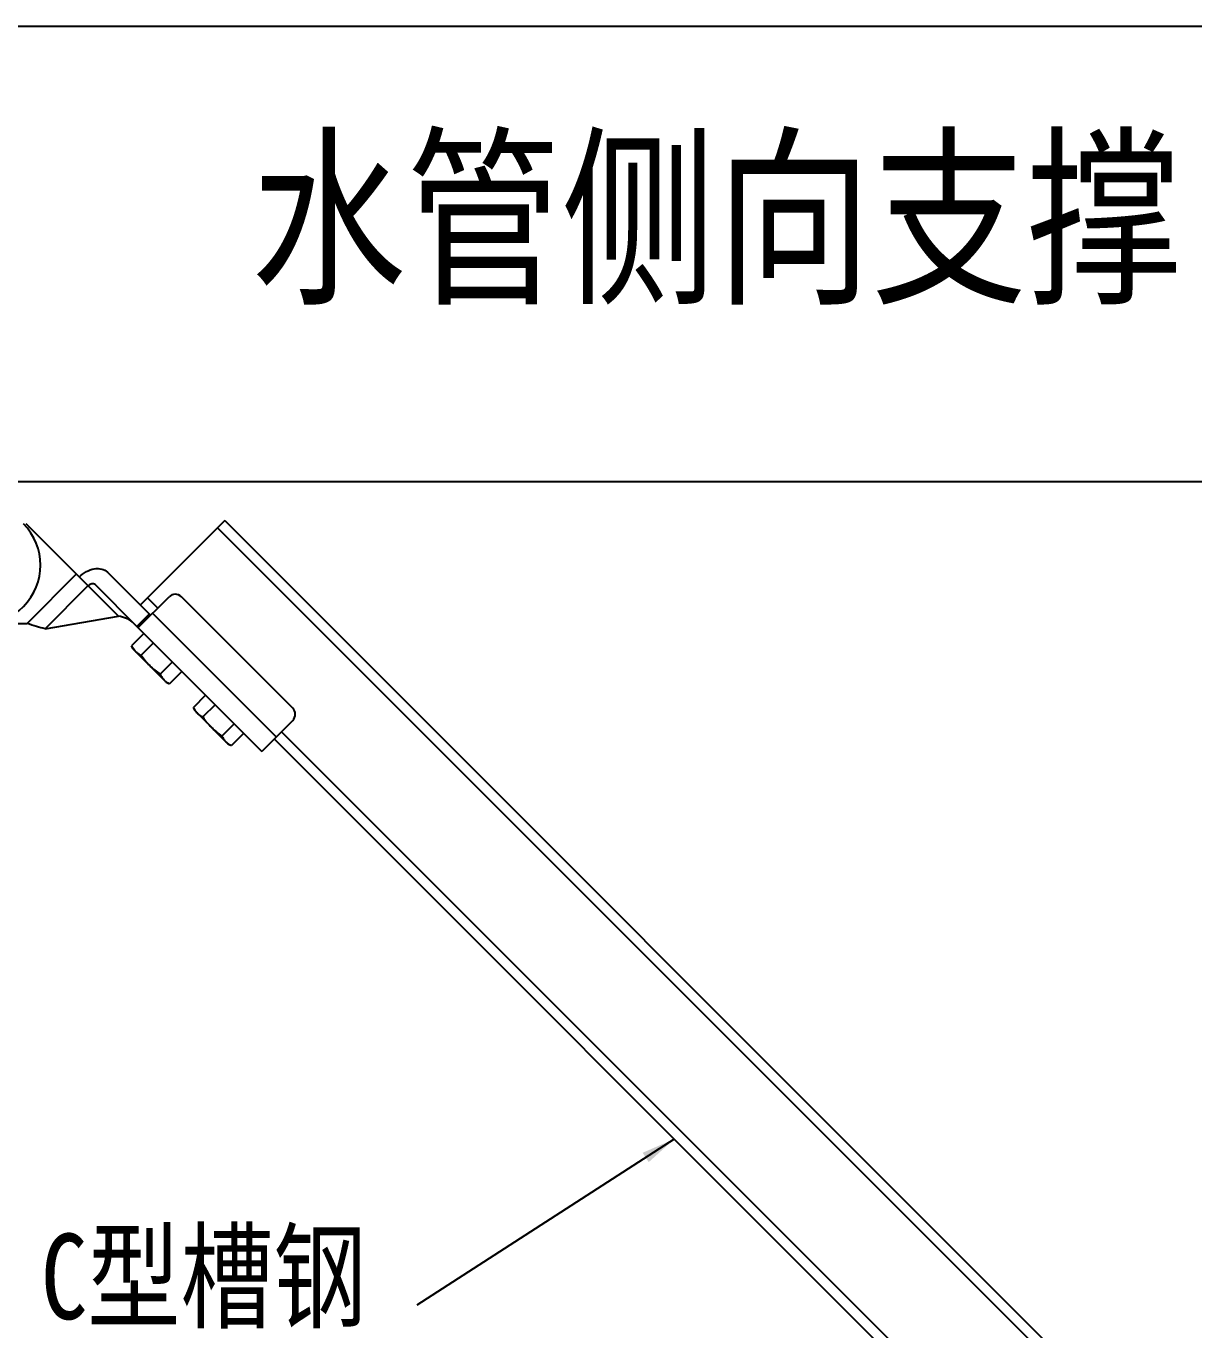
# Model space of a CAD drawing. Extents: x 54907 to 703237, y -798661 to -546661.
# Drawn here: x 363956 to 369109, y -580816 to -575062 of the extents above; entities that cross this region are included whole.
import ezdxf

# ---------------------------------------------------------------- set-up
doc = ezdxf.new("R2010")
doc.units = 0
doc.header["$LTSCALE"] = 1000
doc.header["$MEASUREMENT"] = 0
doc.layers.add('bz', color=2, linetype='Continuous')
doc.layers.add('DIM_SYMB', color=3, linetype='Continuous')
doc.styles.get("Standard").update_dxf_attribs({"font": 'gbenor.shx', "bigfont": 'gbcbig.shx'})
doc.dimstyles.get("Standard").update_dxf_attribs({"dimscale": 100, "dimtxt": 3.5, "dimasz": 1, "dimexe": 2.5, "dimexo": 3, "dimgap": 1.5, "dimtad": 1, "dimdec": 0, "dimzin": 0, "dimdsep": 46, "dimtxsty": 'Standard', "dimblk": 'ARCHTICK', "dimcen": 0.09, "dimadec": 0, "dimazin": 0, "dimtfac": 1, "dimtdec": 0, "dimtix": 1, "dimtmove": 2, "dimatfit": 3, "dimfxl": 0, "dimtolj": 1, "dimtzin": 0, "dimarcsym": 0})

# ---------------------------------------------------------------- blocks, each defined once
blk = doc.blocks.new('gfhhrryyfd')
at = {"linetype": 'Continuous'}
for p, q in [((3689292.5, -1741205.5), (3689021.1, -1740934.1)), ((3689605.3, -1740924.3), (3689356.8, -1741172.8)), ((3689584.1, -1740945.5), (3692614.4, -1743975.8)), ((3689605.3, -1740924.3), (3692635.7, -1743954.6)), ((3689168.9, -1741081.9), (3689024, -1741226.8)), ((3689386, -1741202), (3689260.2, -1741076.3)), ((3689076.9, -1741242.4), (3689203.2, -1741116.2)), ((3689349.6, -1741238.4), (3689223.9, -1741112.6)), ((3689351, -1741239.2), (3689441.6, -1741148.6)), ((3689378, -1741151.6), (3689408.3, -1741181.9)), ((3689805.3, -1741475.9), (3689478, -1741148.6)), ((3689076.9, -1741242.4), (3689292.5, -1741205.5)), ((3689383.5, -1741199.6), (3689347.2, -1741235.9)), ((3689756.9, -1741560.8), (3689393.1, -1741197)), ((3688892.3, -1741226.8), (3689024, -1741226.8)), ((3689350.7, -1741239.5), (3689714.4, -1741603.2)), ((3689367.5, -1741256.2), (3689331.4, -1741292.3)), ((3689336.2, -1741302.5), (3689331.4, -1741292.3)), ((3689395.5, -1741284.2), (3689359.4, -1741320.3)), ((3689336.2, -1741302.5), (3689433.2, -1741399.5)), ((3689451.5, -1741340.2), (3689415.4, -1741376.3)), ((3689479.5, -1741368.2), (3689443.4, -1741404.3)), ((3689433.2, -1741399.5), (3689443.4, -1741404.3)), ((3689549.3, -1741438.1), (3689513.2, -1741474.1)), ((3689518, -1741484.4), (3689513.2, -1741474.1)), ((3689518, -1741484.4), (3689615, -1741581.4)), ((3689577.3, -1741466.1), (3689541.2, -1741502.1)), ((3689633.3, -1741522.1), (3689597.2, -1741558.1)), ((3689805.3, -1741512.3), (3689714.4, -1741603.2)), ((3689661.3, -1741550.1), (3689625.2, -1741586.1)), ((3689772, -1741545.6), (3692014.3, -1743787.9)), ((3689615, -1741581.4), (3689625.2, -1741586.1)), ((3689750.8, -1741566.8), (3691993.1, -1743809.1))]:
    blk.add_line(p, q, dxfattribs=at)
for centre, radius, start, end in [((3688892.3, -1741055.3), 171.5, 225, 45), ((3689459.8, -1741166.7), 25.7, 45, 135), ((3689787.2, -1741494.1), 25.7, 315, 45)]:
    blk.add_arc(centre, radius, start, end, dxfattribs=at)
for points, knots in [([(3689177.4, -1741090.5), (3689183.7, -1741084.2), (3689197.4, -1741073.7), (3689220.5, -1741065), (3689243, -1741064.9), (3689255.7, -1741071.7), (3689260.2, -1741076.3)], [0, 0, 0, 0, 0.287971, 0.555344, 0.790532, 1, 1, 1, 1]), ([(3689223.9, -1741112.6), (3689222.7, -1741111.5), (3689219.5, -1741109.8), (3689213.9, -1741109.8), (3689208.2, -1741112), (3689204.7, -1741114.6), (3689203.2, -1741116.2)], [0, 0, 0, 0, 0.209498, 0.444667, 0.711989, 1, 1, 1, 1]), ([(3689339.5, -1741228.2), (3689333, -1741221.7), (3689318, -1741211.5), (3689300.8, -1741206.8), (3689292.5, -1741205.5)], [0, 0, 0, 0, 0.522516, 1, 1, 1, 1]), ([(3689076.9, -1741242.4), (3689068.4, -1741240.9), (3689050.6, -1741235.9), (3689033.2, -1741230), (3689024, -1741226.8)], [0, 0, 0, 0, 0.468219, 1, 1, 1, 1]), ([(3689351, -1741239.2), (3689351, -1741239.2), (3689350.3, -1741239.3), (3689350, -1741238.7), (3689349.6, -1741238.4)], [0, 0, 0, 0, 0.126775, 1, 1, 1, 1]), ([(3689331.4, -1741292.3), (3689331.8, -1741293.1), (3689333.4, -1741296.5), (3689335.3, -1741299.7), (3689336.9, -1741302)], [0, 0, 0, 0, 0.253346, 1, 1, 1, 1]), ([(3689342.7, -1741309), (3689345, -1741311.4), (3689350.3, -1741315.6), (3689356.3, -1741318.8), (3689359.4, -1741320.3)], [0, 0, 0, 0, 0.493589, 1, 1, 1, 1]), ([(3689415.4, -1741376.3), (3689416.8, -1741379.4), (3689420, -1741385.3), (3689424.3, -1741390.7), (3689426.7, -1741393)], [0, 0, 0, 0, 0.506411, 1, 1, 1, 1]), ([(3689426.7, -1741393), (3689429, -1741395.4), (3689434.3, -1741399.6), (3689440.3, -1741402.8), (3689443.4, -1741404.3)], [0, 0, 0, 0, 0.493589, 1, 1, 1, 1]), ([(3689513.2, -1741474.1), (3689513.6, -1741475), (3689515.3, -1741478.4), (3689517.2, -1741481.6), (3689518.7, -1741483.9)], [0, 0, 0, 0, 0.253346, 1, 1, 1, 1]), ([(3689524.5, -1741490.9), (3689526.9, -1741493.2), (3689532.2, -1741497.5), (3689538.1, -1741500.7), (3689541.2, -1741502.1)], [0, 0, 0, 0, 0.493589, 1, 1, 1, 1]), ([(3689597.2, -1741558.1), (3689598.7, -1741561.2), (3689601.9, -1741567.2), (3689606.2, -1741572.5), (3689608.5, -1741574.9)], [0, 0, 0, 0, 0.506411, 1, 1, 1, 1]), ([(3689608.5, -1741574.9), (3689610.9, -1741577.2), (3689616.2, -1741581.5), (3689622.1, -1741584.7), (3689625.2, -1741586.1)], [0, 0, 0, 0, 0.493589, 1, 1, 1, 1])]:
    blk.add_open_spline(points, degree=3, knots=knots, dxfattribs=at)
for points in [[(3689336.9, -1741302), (3689338.6, -1741304.5), (3689340.5, -1741306.9), (3689342.7, -1741309)], [(3689359.4, -1741320.3), (3689366.9, -1741331.2), (3689375.3, -1741341.6), (3689384.7, -1741351)], [(3689384.7, -1741351), (3689394, -1741360.4), (3689404.5, -1741368.7), (3689415.4, -1741376.3)], [(3689518.7, -1741483.9), (3689520.5, -1741486.4), (3689522.4, -1741488.7), (3689524.5, -1741490.9)], [(3689541.2, -1741502.1), (3689548.8, -1741513), (3689557.1, -1741523.5), (3689566.5, -1741532.9)], [(3689566.5, -1741532.9), (3689575.9, -1741542.2), (3689586.3, -1741550.6), (3689597.2, -1741558.1)]]:
    blk.add_open_spline(points, degree=3, dxfattribs=at)
at = {"layer": 'bz'}
blk.add_line((3696128.4, -1740810), (3686300.1, -1740810), dxfattribs=at)
at = {"layer": 'DIM_SYMB'}
blk.add_lwpolyline([(3686300.1, -1739469.4), (3696128.4, -1739469.4), (3696128.4, -1747620.2), (3686300.1, -1747620.2)], close=True, dxfattribs=at)
at = {"attachment_point": 1}
for s, insert, char_height in [('{\\fSimHei|b0|i0|c134|p2;\\W0.8;\\C7;水管侧向支撑}', (3689682.4, -1739825), 418.176), ('{\\fSimSun|b0|i0|c134|p2;\\W0.8;C型槽钢}', (3689064.6, -1743022.5), 250.906)]:
    blk.add_mtext(s, dxfattribs=dict(at, insert=insert, char_height=char_height))
blk.add_leader([(3690927.7, -1742743.8), (3690170.7, -1743232.3)], dimstyle='Standard', override={"dimgap": 20, "dimtad": 0})

msp = doc.modelspace()

# ---------------------------------------------------------------- block references
at = {"lineweight": -3, "xscale": 1.5, "yscale": 1.5, "zscale": 1.5}
msp.add_blockref('gfhhrryyfd', (-5169575.6, 2034142), dxfattribs=at)

doc.saveas('drawing.dxf')
